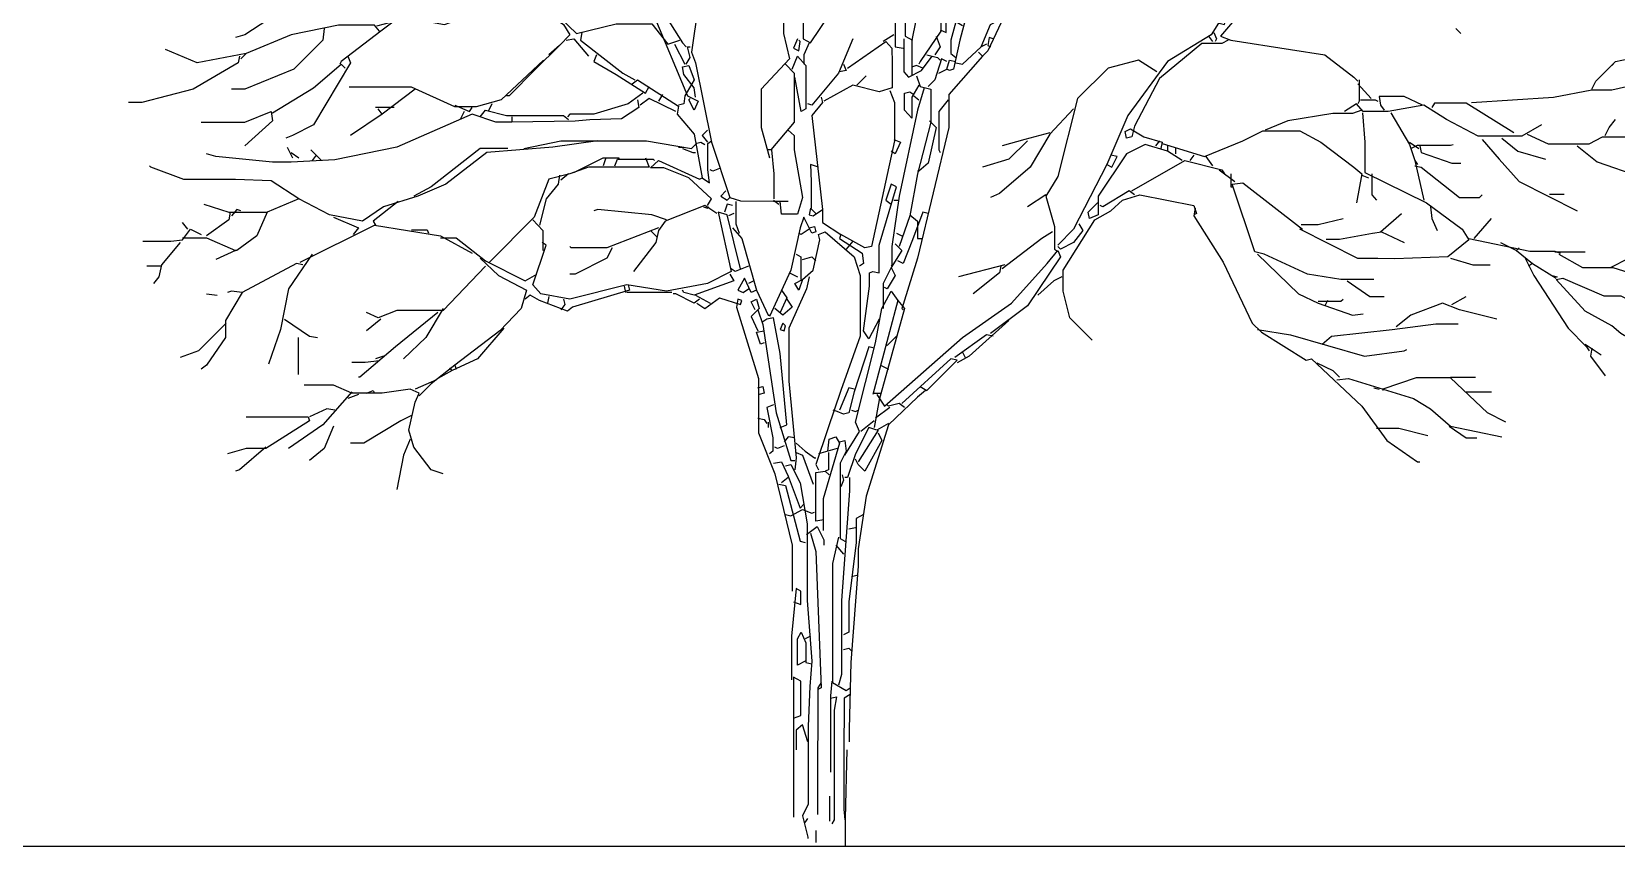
# Model space of a CAD drawing. Header units: millimetres. Extents: x -10794 to 121495, y 177957 to 264658.
# Drawn here: x 41838 to 51159, y 246877 to 251671 of the extents above; entities that cross this region are included whole.
import ezdxf

# ---------------------------------------------------------------- set-up
doc = ezdxf.new("R2010")
doc.units = ezdxf.units.MM
doc.layers.add('www.cad-blocks.net', color=7, linetype='Continuous')

# ---------------------------------------------------------------- blocks, each defined once
blk = doc.blocks.new('A$C589840F9')
at = {"linetype": 'Continuous'}
for points in [[(4774.5, 6283), (4735.6, 6259.7), (4836.7, 5925.3), (4790, 5482.1), (4720, 5147.7), (4688.9, 5000), (4681.1, 4968.9), (4700.6, 4898.9), (4700.6, 4766.7), (4743.4, 4743.4)], [(3926.9, 5730.9), (3903.5, 5684.3), (3985.2, 5272.1), (3985.2, 4782.2), (4020.2, 4634.5), (3853, 4455.7), (3853, 4230.1), (3903.5, 4051.3)], [(4315.7, 5684.3), (4486.7, 5443.2), (4517.9, 5209.9), (4642.3, 4860), (4642.3, 4704.5), (4688.9, 4696.7)], [(4961.1, 5575.4), (4883.3, 5443.2), (4836.7, 5217.7), (4739.5, 4743.4), (4739.5, 4533.4)], [(4992.2, 5590.9), (5031.1, 5489.9), (4910.5, 4891.1), (4910.5, 4797.8), (4790, 4618.9), (4782.2, 4603.4)], [(4097.9, 5451), (4101.8, 5365.4), (4101.8, 4751.1), (4144.6, 4727.8), (4253.5, 4891.1), (4315.7, 5054.4), (4300.1, 5031.1)], [(3429.2, 5357.7), (3483.6, 5202.1), (3483.6, 4945.5), (3444.8, 4673.4), (3468.1, 4611.2), (3561.4, 4144.6), (3670.3, 3818), (3732.5, 3798.6), (3926.9, 3796.6), (4012.4, 3796.6)], [(6174.1, 5209.9), (5800.9, 5147.7), (5552.1, 5031.1), (5326.6, 4976.6), (5186.6, 4681.2), (5155.5, 4650.1), (5132.2, 4673.4)], [(2371.7, 5124.4), (2480.5, 5070), (2721.6, 4828.9), (2768.3, 4782.2), (3001.5, 4840.6), (3211.5, 4840.6), (3304.8, 4720), (3374.8, 4743.4)], [(1104.2, 5023.3), (1042, 4922.2), (816.5, 4774.5), (762, 4758.9)], [(1594.1, 4828.9), (1772.9, 4875.6), (1990.7, 4836.7), (2325, 4953.3), (2566.1, 4922.2), (2690.5, 4836.7), (2729.4, 4774.5), (2667.2, 4712.3), (2527.2, 4572.3), (2371.7, 4416.8), (2356.1, 4416.8)], [(3203.7, 5007.7), (3188.2, 4968.9), (3273.7, 4914.4), (3390.3, 4727.8), (3413.7, 4704.5)], [(5264.3, 5007.7), (5248.8, 4968.9), (5062.2, 4891.1), (5023.3, 4743.4), (4984.4, 4572.3), (4961.1, 4564.5), (4945.5, 4572.3)], [(1710.7, 4867.8), (1617.4, 4797.8), (1384.1, 4618.9), (1376.3, 4603.4)], [(3219.3, 4898.9), (3421.4, 4416.8), (3483.6, 4385.7), (3460.3, 4331.2), (3429.2, 4393.4), (3437, 4401.2)], [(4906.7, 4805.6), (4941.6, 4790), (4941.6, 4867.8), (4937.8, 4875.6)], [(5038.8, 4828.9), (5000, 4852.2), (4968.9, 4743.4), (4968.9, 4665.6), (5000, 4642.3)], [(5000, 4611.2), (5038.8, 4603.4), (5147.7, 4704.5), (5202.1, 4836.7), (5248.8, 4860), (5264.3, 4852.2)], [(6547.4, 4844.5), (6578.5, 4836.7), (6586.3, 4867.8), (6562.9, 4875.6), (6500.7, 4774.5), (6244.1, 4618.9), (6010.8, 4300.1), (5886.4, 4012.4), (5917.5, 3996.9), (5948.6, 4059.1), (5909.8, 4066.9)], [(6695.1, 4930), (6555.2, 4766.7), (6617.4, 4743.4), (6967.3, 4688.9), (7169.5, 4657.8), (7340.5, 4525.6), (7363.9, 4502.3)], [(1283, 4813.3), (1275.3, 4743.4), (1104.2, 4572.3), (816.5, 4455.7), (738.7, 4455.7)], [(1609.6, 4797.8), (1578.5, 4832.8), (1368.6, 4832.8), (1088.6, 4774.5), (824.3, 4665.6), (793.1, 4634.5)], [(2799.4, 4790), (2791.6, 4743.4), (3040.4, 4549), (3110.4, 4510.1)], [(4634.5, 4774.5), (4572.3, 4735.6)], [(4883.3, 4766.7), (4906.7, 4704.5), (4875.5, 4657.8)], [(5217.7, 4751.1), (5194.4, 4758.9), (5186.6, 4712.3), (5202.1, 4704.5)], [(6485.2, 4766.7), (6508.5, 4735.6)], [(6516.3, 4790), (6531.8, 4751.1), (6524.1, 4735.6)], [(7939.3, 4813.3), (7970.4, 4782.2)], [(824.3, 4665.6), (536.5, 4611.2), (349.9, 4688.9)], [(2667.2, 4712.3), (2605, 4657.8)], [(2706, 4743.4), (2752.7, 4751.1), (2838.2, 4650.1)], [(3343.7, 4720), (3405.9, 4603.4)], [(3413.7, 4603.4), (3437, 4642.3), (3421.4, 4704.5), (3437, 4704.5)], [(4066.8, 4751.1), (4043.5, 4696.7), (4074.6, 4681.2), (4082.4, 4735.6), (4074.6, 4743.4)], [(4136.8, 4727.8), (4105.7, 4657.8), (4105.7, 4603.4)], [(4393.4, 4751.1), (4307.9, 4549), (4152.4, 4362.3), (4129.1, 4370.1)], [(4362.3, 4580.1), (4587.8, 4735.6), (4622.8, 4696.7), (4624.8, 4611.2), (4624.8, 4463.4), (4549, 4440.1), (4393.4, 4479), (4222.4, 4385.7)], [(4692.8, 4751.1), (4692.8, 4556.7), (4720, 4525.6), (4797.8, 4564.5), (4860, 4650.1)], [(5178.8, 4720), (5147.7, 4704.5)], [(6601.8, 4743.4), (6562.9, 4723.9), (6446.3, 4723.9), (6197.5, 4517.9), (6049.7, 4237.9), (6034.2, 4175.7), (6003.1, 4167.9), (5995.3, 4206.8), (6026.4, 4222.4), (6104.2, 4175.7), (6213, 4144.6), (6205.2, 4105.7)], [(785.4, 4650.1), (777.6, 4611.2), (513.2, 4455.7), (209.9, 4377.9), (132.2, 4377.9)], [(979.8, 4315.7), (1220.8, 4463.4), (1384.1, 4603.4), (1407.5, 4580.1)], [(1423, 4650.1), (1438.6, 4611.2), (1220.8, 4245.7), (1096.4, 4183.5), (1057.5, 4167.9)], [(2573.9, 4626.7), (2325, 4393.4), (2177.3, 4350.7), (2052.9, 4350.7), (1796.3, 4467.3), (1430.8, 4467.3)], [(2884.9, 4657.8), (2869.3, 4618.9), (3001.5, 4541.2), (3172.6, 4432.3), (3195.9, 4471.2)], [(3468.1, 4409), (3460.3, 4463.4), (3398.1, 4541.2), (3390.3, 4587.8), (3429.2, 4595.6), (3460.3, 4510.1), (3405.9, 4416.8), (3398.1, 4370.1), (3367, 4362.3)], [(3996.9, 4603.4), (4047.4, 4549), (4047.4, 4261.3), (3911.3, 4098), (3888, 4098)], [(4035.7, 4572.3), (4066.8, 4650.1), (4117.4, 4595.6), (4117.4, 4339), (4090.2, 4323.5), (4051.3, 4525.6)], [(4339, 4603.4), (4354.6, 4564.5), (4315.7, 4556.7)], [(5155.5, 4650.1), (4957.2, 4424.5), (4957.2, 4230.1), (4774.5, 3460.3), (4688.9, 3188.2), (4681.1, 3164.8), (4688.9, 3157.1)], [(4805.6, 4580.1), (4766.7, 4595.6), (4743.4, 4587.8)], [(4828.9, 4657.8), (4891.1, 4642.3), (4906.7, 4626.7)], [(4945.5, 4618.9), (4914.4, 4634.5), (4875.5, 4510.1), (4836.7, 4471.2)], [(4898.9, 4549), (4945.5, 4572.3), (4961.1, 4626.7), (5000, 4618.9)], [(6181.9, 4556.7), (6073.1, 4626.7), (5894.2, 4580.1), (5715.4, 4401.2), (5598.7, 3942.4), (5528.7, 3825.8), (5579.3, 3646.9), (5579.3, 3514.8), (5590.9, 3507)], [(8740.2, 4455.7), (8763.6, 4502.3), (8880.2, 4618.9), (9027.9, 4650.1)], [(8880.2, 4618.9), (8856.9, 4595.6)], [(3094.8, 4486.8), (3125.9, 4510.1), (3367, 4354.6), (3359.2, 4307.9), (3460.3, 4191.3), (3507, 3934.7), (3549.7, 3903.6), (3540, 3981.3), (3540, 4136.8), (3561.4, 4152.4)], [(4416.8, 4479), (4471.2, 4533.4)], [(4766.7, 4533.4), (4790, 4471.2), (4852.2, 4455.7), (4852.2, 4261.3), (4774.5, 3958), (4727.8, 3709.2), (4665.6, 3530.3)], [(4782.2, 4479), (4739.5, 4409), (4739.5, 4284.6), (4696.7, 4331.2), (4696.7, 4432.3), (4727.8, 4440.1), (4751.1, 4424.5)], [(7371.6, 4510.1), (7371.6, 4385.7), (7363.9, 4370.1)], [(7363.9, 4486.8), (7441.6, 4401.2)], [(8032.6, 4377.9), (8514.7, 4409), (8740.2, 4451.8), (8856.9, 4451.8), (9012.4, 4486.8), (9144.6, 4455.7)], [(3125.9, 4393.4), (3133.7, 4346.8), (3032.6, 4280.7), (2846, 4274.9), (2760.5, 4268.1), (2387.2, 4260.8), (2293.9, 4260.8), (2153.9, 4307.9), (1710.7, 4113.5), (1345.2, 4039.6), (1088.6, 4026), (979.8, 4026), (645.4, 4059.1), (591, 4074.6)], [(1819.6, 4455.7), (1625.2, 4307.9), (1601.9, 4339)], [(3157.1, 4432.3), (3071.5, 4370.1), (2869.3, 4307.9), (2729.4, 4307.9), (2713.8, 4292.4)], [(3351.5, 4323.5), (3195.9, 4401.2), (3141.5, 4362.3)], [(3273.7, 4424.5), (3250.4, 4385.7)], [(4206.8, 4409), (4214.6, 4377.9), (4152.4, 4300.1), (4214.6, 3748), (4214.6, 3670.3), (4323.5, 3600.3)], [(4611.2, 4447.9), (4638.4, 4377.9), (4638.4, 4152.4), (4502.3, 3530.3), (4463.4, 3522.5), (4323.5, 3600.3), (4315.7, 3577), (4447.9, 3491.4), (4455.6, 3429.2), (4432.3, 3413.7)], [(4813.3, 4463.4), (4774.5, 4331.2), (4665.6, 3825.8), (4622.8, 3530.3), (4622.8, 3421.4), (4618.9, 3413.7)], [(4751.1, 4416.8), (4782.2, 4393.4)], [(4953.3, 4393.4), (4898.9, 4323.5), (4898.9, 4098), (4906.7, 4082.4)], [(7379.4, 4393.4), (7465, 4393.4), (7480.5, 4385.7)], [(7744.9, 4362.3), (7636, 4412.9), (7488.3, 4412.9), (7496.1, 4362.3), (7519.4, 4331.2)], [(559.9, 4261.3), (816.5, 4261.3), (972, 4323.5), (979.8, 4269), (816.5, 4121.3)], [(1625.2, 4307.9), (1438.6, 4183.5)], [(1695.2, 4346.8), (1586.3, 4346.8)], [(2052.9, 4362.3), (2138.4, 4323.5), (2153.9, 4346.8)], [(2107.3, 4323.5), (2084, 4276.8)], [(2200.6, 4292.4), (2231.7, 4331.2), (2356.1, 4300.1), (2690.5, 4300.1), (2721.6, 4276.8)], [(2270.6, 4370.1), (2247.3, 4323.5)], [(2387.2, 4292.4), (2387.2, 4261.3)], [(5692, 4339), (5552.1, 4191.3), (5435.4, 3996.9), (5256.6, 3841.3), (5202.1, 3818)], [(7387.2, 4331.2), (7332.8, 4311.8), (7216.1, 4311.8), (6951.7, 4269), (6819.5, 4214.6)], [(7391.1, 4315.7), (7404.7, 4144.6), (7404.7, 3965.8), (7768.2, 3786.9), (7978.2, 3631.4), (8017.1, 3569.2), (7892.6, 3468.1), (7581.6, 3456.4), (7480.5, 3458.4), (7363.9, 3458.4), (7021.7, 3631.4)], [(8444.7, 4245.7), (8328.1, 4179.6), (8071.5, 4179.6), (7884.9, 4276.8), (7752.7, 4362.3), (7542.7, 4323.5), (7395, 4323.5), (7356.1, 4370.1), (7286.1, 4323.5)], [(7558.3, 4315.7), (7667.1, 4129.1), (7698.2, 4035.7), (7713.8, 4012.4)], [(8281.4, 4199), (8001.5, 4374), (7814.9, 4374), (7799.3, 4346.8)], [(3538.1, 4214.6), (3507, 4183.5), (3538.1, 4144.6)], [(4012.4, 4214.6), (4047.4, 4183.5), (4047.4, 4098), (4097.9, 3818), (4066.8, 3720.8), (3973.5, 3720.8), (3965.8, 3794.7)], [(4844.4, 4269), (4883.3, 4230.1), (4836.7, 4020.2), (4782.2, 3973.5), (4774.5, 3973.5)], [(5552.1, 4199), (5404.3, 4160.2), (5272.1, 4121.3)], [(6213, 4136.8), (6461.9, 4059.1), (6687.4, 4152.4), (6804, 4210.7), (7021.7, 4210.7), (7146.1, 4144.6), (7340.5, 3996.9), (7387.2, 3958), (7356.1, 3786.9)], [(8359.2, 4191.3), (8483.6, 4132.9), (8724.7, 4132.9), (8802.4, 4175.7), (9027.9, 4175.7), (9160.1, 4237.9)], [(8818, 4183.5), (8841.3, 4230.1), (8880.2, 4276.8)], [(2892.7, 4152.4), (2628.3, 4113.5), (2239.5, 4082.4), (1998.4, 3895.8), (1835.1, 3825.8), (1633, 3763.6), (1508.5, 3678.1), (1314.1, 3716.9), (1135.3, 3810.2), (948.7, 3732.5), (886.5, 3592.5), (769.8, 3507), (762, 3507)], [(1065.3, 4113.5), (1096.4, 4051.3)], [(2363.9, 4105.7), (2200.6, 4105.7), (1912.9, 3880.2), (1811.8, 3825.8)], [(2457.2, 4105.7), (2674.9, 4152.4), (3180.4, 4152.4), (3444.8, 4105.7), (3468.1, 4129.1)], [(3367, 4113.5), (3398.1, 4113.5)], [(3390.3, 4105.7), (3452.5, 4082.4), (3468.1, 4082.4)], [(3468.1, 4136.8), (3499.2, 4144.6), (3522.5, 4129.1)], [(4634.5, 4160.2), (4673.4, 4144.6), (4642.3, 4074.6), (4618.9, 4090.2)], [(5419.9, 4152.4), (5311, 4043.5), (5155.5, 3996.9)], [(6329.7, 4035.7), (6244.1, 4090.2), (6111.9, 4129.1), (6003.1, 4074.6), (5835.9, 3825.8), (5835.9, 3716.9), (5785.3, 3693.6), (5777.6, 3732.5), (5832, 3786.9), (5839.8, 3786.9)], [(6197.5, 4152.4), (6174.1, 4121.3)], [(6244.1, 4121.3), (6244.1, 4090.2)], [(6290.8, 4105.7), (6290.8, 4074.6)], [(7667.1, 4144.6), (7721.6, 4105.7)], [(7674.9, 4105.7), (7713.8, 4125.2), (7908.2, 4125.2), (7923.7, 4129.1)], [(7729.3, 4121.3), (7737.1, 4082.4), (7916, 4020.2), (7970.4, 4020.2)], [(8094.8, 4160.2), (8195.9, 4043.5), (8312.5, 3911.3), (8654.7, 3740.3)], [(8211.5, 4167.9), (8304.8, 4090.2), (8468.1, 4043.5)], [(8654.7, 4121.3), (8771.3, 4028), (9020.2, 3942.4), (9035.7, 3942.4)], [(1088.6, 4082.4), (1135.3, 4051.3)], [(1205.3, 4098), (1267.5, 4035.7)], [(1236.4, 4066.9), (1213.1, 4035.7)], [(3172.6, 4051.3), (3195.9, 3996.9), (2838.2, 3996.9), (2729.4, 3958), (2605, 3926.9), (2519.4, 3701.4), (2255, 3437)], [(2752.7, 3965.8), (2923.8, 4051.3), (3017.1, 4051.3), (3017.1, 4043.5)], [(2939.3, 4051.3), (2923.8, 4004.6)], [(2993.8, 4004.6), (3009.3, 4043.5), (3219.3, 4043.5), (3227, 4035.7)], [(3538.1, 3771.4), (3561.4, 3810.2), (3429.2, 3934.7), (3281.5, 3993), (3203.7, 3993), (3250.4, 4035.7), (3491.4, 3926.9), (3507, 3934.7)], [(3915.2, 4098), (3928.8, 3958), (3928.8, 3810.2)], [(4191.3, 3996.9), (4144.6, 4012.4), (4148.5, 3911.3), (4148.5, 3755.8)], [(5886.4, 4012.4), (5692, 3631.4), (5598.7, 3538.1)], [(6034.2, 3856.9), (6345.2, 4035.7), (6562.9, 3981.3), (6578.5, 3958)], [(6399.6, 4066.9), (6376.3, 4035.7)], [(6469.6, 4059.1), (6508.5, 4004.6)], [(7698.2, 4035.7), (7752.7, 3802.5)], [(1135.3, 3810.2), (972, 3915.2), (762, 3924.9), (458.8, 3924.9), (264.4, 3996.9), (256.6, 4004.6)], [(2667.2, 3950.2), (2659.4, 3895.8), (2589.4, 3810.2), (2550.5, 3654.7)], [(2721.6, 3958), (2674.9, 3919.1)], [(3608.1, 3989.1), (3569.2, 3973.5), (3553.6, 3981.3)], [(6547.4, 3981.3), (6640.7, 3911.3)], [(6617.4, 3958), (6617.4, 3880.2), (6625.1, 3880.2)], [(7387.2, 3950.2), (7426.1, 3934.7)], [(7445.5, 3958), (7445.5, 3833.6), (7472.7, 3802.5)], [(7698.2, 4004.6), (7737.1, 3996.9), (7962.6, 3818), (8079.3, 3818), (8094.8, 3833.6)], [(3646.9, 3856.9), (3615.8, 3825.8), (3654.7, 3802.5), (3670.3, 3818)], [(4549, 3102.6), (4486.7, 2986), (4455.6, 3032.6), (4490.6, 3297), (4490.6, 3374.8), (4510.1, 3382.6), (4549, 3374.8), (4549, 3538.1), (4650, 3880.2), (4618.9, 3895.8), (4587.8, 3802.5), (4618.9, 3779.1)], [(5528.7, 3833.6), (5419.9, 3763.6)], [(5800.9, 2978.2), (5668.7, 3110.4), (5629.8, 3265.9), (5629.8, 3390.3), (5816.4, 3685.8), (5909.8, 3740.3), (5979.7, 3802.5), (6080.8, 3833.6), (6399.6, 3771.4), (6415.2, 3724.7), (6399.6, 3716.9)], [(6049.7, 3833.6), (6018.6, 3856.9), (5863.1, 3763.6), (5847.5, 3771.4)], [(7457.2, 3335.9), (7262.8, 3335.9), (7068.4, 3367), (6811.8, 3483.7), (6757.3, 3499.2), (6625.1, 3895.8), (6687.4, 3903.6), (7037.3, 3631.4)], [(8491.4, 3837.5), (8576.9, 3837.5)], [(575.4, 3779.1), (723.2, 3732.5), (948.7, 3732.5)], [(730.9, 3732.5), (723.2, 3685.8), (591, 3592.5)], [(793.1, 3740.3), (769.8, 3748), (738.7, 3709.2)], [(1718.5, 3794.7), (1570.7, 3678.1), (1586.3, 3654.7)], [(3732.5, 3398.1), (3654.7, 3716.9), (3600.3, 3732.5), (3678, 3382.6), (3538.1, 3312.6), (3297, 3265.9), (3063.7, 3304.8), (2729.4, 3219.3), (2558.3, 3250.4), (2511.6, 3304.8), (2589.4, 3538.1), (2566.1, 3553.6)], [(3297, 3685.8), (3211.5, 3716.9), (2892.7, 3748), (2869.3, 3740.3)], [(3592.5, 3724.7), (3522.5, 3771.4), (3289.2, 3678.1), (3250.4, 3623.6), (3234.8, 3553.6), (3102.6, 3382.6)], [(3514.7, 3763.6), (3538.1, 3755.8), (3545.9, 3763.6)], [(3685.8, 3771.4), (3654.7, 3779.1), (3639.2, 3732.5)], [(3705.3, 3794.7), (3705.3, 3662.5), (3724.7, 3608.1)], [(3926.9, 3802.5), (3958, 3779.1)], [(4175.7, 3724.7), (4144.6, 3755.8), (4136.8, 3716.9), (4160.2, 3709.2), (4214.6, 3748)], [(4634.5, 3802.5), (4665.6, 3802.5)], [(4836.7, 3724.7), (4805.6, 3732.5), (4743.4, 3569.2), (4688.9, 3429.2), (4657.8, 3444.8)], [(6407.4, 3755.8), (6399.6, 3709.2), (6570.7, 3437), (6741.8, 3079.3), (6796.2, 3024.9), (7060.6, 2861.6), (7091.7, 2869.3), (7387.2, 2589.4), (7534.9, 2387.2), (7713.8, 2262.8), (7729.3, 2262.8)], [(7791.6, 3763.6), (7799.3, 3693.6), (7830.4, 3623.6)], [(482.1, 3631.4), (451, 3670.3)], [(1143.1, 3437), (1578.5, 3654.7), (1967.3, 3592.5), (2153.9, 3491.4)], [(1337.5, 3701.4), (1485.2, 3639.2), (1454.1, 3600.3)], [(2511.6, 3685.8), (2570, 3623.6), (2570, 3507)], [(3250.4, 3639.2), (2947.1, 3522.5), (2737.1, 3522.5), (2729.4, 3530.3)], [(3693.6, 3724.7), (3662.5, 3709.2)], [(3685.8, 3639.2), (3740.3, 3577), (3825.8, 3273.7), (3794.7, 3258.1), (3755.8, 3343.7), (3716.9, 3273.7), (3748, 3258.1), (3779.1, 3281.5)], [(4136.8, 3639.2), (4167.9, 3646.9), (4175.7, 3615.8), (4152.4, 3608.1), (4105.7, 3701.4), (4082.4, 3639.2), (4028, 3390.3), (3903.5, 3118.2)], [(4727.8, 3716.9), (4774.5, 3678.1), (4774.5, 3577), (4805.6, 3577)], [(5723.1, 3662.5), (5746.5, 3623.6), (5692, 3553.6), (5614.3, 3514.8), (5598.7, 3530.3)], [(7029.5, 3658.6), (7130.6, 3658.6), (7278.3, 3693.6)], [(7496.1, 3615.8), (7620.5, 3724.7)], [(8048.2, 3577), (8149.2, 3693.6)], [(217.7, 3561.4), (381, 3561.4), (451, 3569.2), (497.7, 3631.4), (559.9, 3600.3)], [(435.5, 3553.6), (326.6, 3421.4), (311, 3351.5), (279.9, 3312.6)], [(451, 3580.9), (591, 3580.9), (762, 3507), (645.4, 3452.5)], [(1796.3, 3627.5), (1889.6, 3627.5), (1897.3, 3608.1)], [(1967.3, 3580.9), (2060.6, 3580.9), (2231.7, 3444.8), (2465, 3328.1), (2535, 3367)], [(3203.7, 3623.6), (3242.6, 3584.7)], [(4097.9, 3335.9), (4074.6, 3273.7), (4051.3, 3312.6), (4097.9, 3335.9), (4160.2, 3390.3), (4199, 3569.2), (4191.3, 3600.3), (4230.1, 3615.8), (4401.2, 3468.1), (4436.2, 3359.2), (4436.2, 3001.5), (4323.5, 2682.7), (4245.7, 2457.2), (4175.7, 2247.3), (4191.3, 2216.2)], [(4136.8, 3631.4), (4090.2, 3600.3), (4074.6, 3608.1)], [(4393.4, 3561.4), (4354.6, 3514.8)], [(4642.3, 3545.9), (4681.1, 3507), (4618.9, 3405.9), (4572.3, 3312.6), (4572.3, 3164.8)], [(4650, 3608.1), (4681.1, 3592.5)], [(5567.6, 3615.8), (5505.4, 3577), (5272.1, 3398.1)], [(7177.2, 3573.1), (7255, 3573.1), (7449.4, 3608.1), (7503.8, 3615.8), (7636, 3553.6)], [(8017.1, 3577), (8374.8, 3503.1), (8522.5, 3503.1), (8553.6, 3491.4)], [(8203.7, 3553.6), (8297, 3507), (8312.5, 3522.5)], [(1213.1, 3483.7), (1073.1, 3281.5), (1026.4, 3040.4), (956.4, 2838.2)], [(2200.6, 3460.3), (2309.5, 3359.2), (2472.8, 3273.7), (2441.7, 3164.8), (2317.2, 3032.6), (2052.9, 2830.5), (2060.6, 2807.1)], [(2978.2, 3522.5), (2947.1, 3460.3), (2760.5, 3367), (2729.4, 3367)], [(4059.1, 3483.7), (4086.3, 3468.1), (4086.3, 3335.9)], [(4097.9, 3452.5), (4152.4, 3468.1), (4175.7, 3444.8)], [(4533.4, 2659.4), (4580.1, 2589.4), (5038.8, 2993.8), (5326.6, 3195.9), (5536.5, 3429.2), (5598.7, 3507), (5614.3, 3468.1), (5419.9, 3180.4), (5202.1, 3017.1)], [(6772.9, 3483.7), (7014, 3250.4), (7130.6, 3195.9), (7332.8, 3126), (7395, 3133.7)], [(7908.2, 3460.3), (8040.4, 3421.4), (8141.5, 3421.4)], [(8297, 3507), (8390.3, 3429.2), (8367, 3413.7)], [(8343.6, 3468.1), (8398.1, 3359.2), (8600.3, 3048.2), (8709.1, 2939.3), (8724.7, 2916)], [(8522.5, 3499.2), (8701.3, 3499.2)], [(8545.8, 3483.7), (8685.8, 3405.9), (8864.6, 3405.9), (8989.1, 3367), (9020.2, 3382.6)], [(8849.1, 3405.9), (8958, 3460.3)], [(326.6, 3413.7), (241.1, 3413.7)], [(1158.6, 3421.4), (1119.7, 3429.2), (800.9, 3258.1), (703.7, 3094.9), (703.7, 2993.8), (591, 2830.5), (559.9, 2807.1)], [(2231.7, 3413.7), (1982.9, 3153.2), (1710.7, 3153.2), (1601.9, 3110.4), (1531.9, 3141.5)], [(3670.3, 3367), (3693.6, 3328.1), (3460.3, 3242.6), (3398.1, 3258.1), (3390.3, 3273.7)], [(3779.1, 3413.7), (3701.4, 3382.6), (3678, 3398.1)], [(4020.2, 3374.8), (4066.8, 3351.5)], [(4618.9, 3405.9), (4642.3, 3359.2), (4595.6, 3281.5), (4580.1, 3289.3)], [(5287.7, 3421.4), (5015.5, 3351.5)], [(5264.3, 3413.7), (5256.6, 3374.8), (5101.1, 3250.4)], [(8390.3, 3429.2), (8530.3, 3343.7)], [(8506.9, 3359.2), (8538, 3351.5)], [(800.9, 3258.1), (738.7, 3265.9), (715.4, 3258.1)], [(3071.5, 3304.8), (3079.3, 3273.7), (2744.9, 3172.6), (2713.8, 3149.3), (2550.5, 3211.5), (2496.1, 3242.6), (2465, 3219.3)], [(3048.2, 3297), (3056, 3258.1)], [(3810.2, 3328.1), (3779.1, 3312.6)], [(3825.8, 3273.7), (3895.8, 3126), (3903.5, 3126)], [(3973.5, 3273.7), (4004.6, 3227), (3965.8, 3141.5)], [(4136.8, 3351.5), (4121.3, 3281.5), (4016.3, 3048.2), (4016.3, 2737.2), (4059.1, 2286.1), (4051.3, 2216.2)], [(4346.8, 2301.7), (4432.3, 2441.7), (4409, 2496.1), (4525.6, 2962.7), (4564.5, 3164.8), (4618.9, 3265.9), (4657.8, 3211.5), (4510.1, 2659.4)], [(5622, 3351.5), (5575.4, 3328.1), (5482.1, 3242.6)], [(7301.7, 3328.1), (7433.9, 3234.8), (7519.4, 3234.8)], [(9082.4, 2916), (8911.3, 3017.1), (8856.9, 3063.7), (8701.3, 3149.3), (8530.3, 3335.9), (8569.1, 3343.7), (8810.2, 3238.7), (8911.3, 3238.7), (9074.6, 3157.1), (9082.4, 3157.1)], [(591, 3250.4), (653.2, 3242.6)], [(2605, 3234.8), (2597.2, 3195.9)], [(2690.5, 3219.3), (2698.3, 3188.2), (2674.9, 3157.1)], [(3328.1, 3258.1), (3242.6, 3258.1), (3063.7, 3258.1)], [(3491.4, 3219.3), (3460.3, 3195.9), (3351.5, 3250.4), (3335.9, 3250.4)], [(3468.1, 3242.6), (3553.6, 3195.9)], [(3475.9, 3195.9), (3522.5, 3164.8), (3608.1, 3227), (3732.5, 3188.2), (3740.3, 3211.5), (3716.9, 3219.3), (3709.1, 3172.6), (3837.5, 2752.7), (3837.5, 2433.9), (3934.7, 2192.8), (4035.7, 1772.9), (4035.7, 1500.8)], [(3818, 3157.1), (3794.7, 3203.7), (3825.8, 3219.3), (3841.3, 3164.8), (3794.7, 3118.2), (3833.6, 3032.6)], [(4004.6, 3219.3), (4035.7, 3172.6), (3981.3, 3126), (3934.7, 3164.8)], [(4657.8, 3211.5), (4696.7, 3164.8), (4549, 2628.3), (4517.9, 2465)], [(7130.6, 3207.6), (7262.8, 3207.6), (7278.3, 3219.3)], [(7185, 3211.5), (7169.5, 3180.4)], [(8180.4, 3102.6), (7962.6, 3157.1), (7861.5, 3195.9), (7674.9, 3126), (7589.4, 3056)], [(7916, 3188.2), (8001.5, 3234.8)], [(707.6, 3079.3), (544.3, 2916), (435.5, 2877.1)], [(1049.8, 3102.6), (1197.5, 3001.5), (1244.2, 2993.8)], [(1951.8, 3141.5), (1702.9, 2939.3), (1493, 2760.5), (1485.2, 2760.5)], [(1617.4, 3102.6), (1531.9, 3032.6)], [(1982.9, 3164.8), (1881.8, 2993.8), (1749.6, 2869.3)], [(3833.6, 3157.1), (3864.7, 3071.5), (3942.4, 2550.5), (4028, 2270.6), (4051.3, 2270.6)], [(3965.8, 2465), (4004.6, 2480.5), (3965.8, 2900.5), (3926.9, 3110.4), (3888, 3102.6), (3864.7, 3087.1)], [(3981.3, 3079.3), (3965.8, 3040.4), (3989.1, 3032.6), (3996.9, 3063.7), (3981.3, 3079.3)], [(5311, 3094.9), (5077.7, 2884.9), (5007.7, 2846)], [(1131.4, 2993.8), (1131.4, 2776)], [(2340.6, 3048.2), (2185.1, 2869.3), (2037.3, 2799.4), (2021.8, 2814.9)], [(3872.4, 2962.7), (3849.1, 2954.9), (3825.8, 3024.9), (3872.4, 3032.6)], [(4650, 3001.5), (4595.6, 2947.1), (4587.8, 2954.9)], [(5217.7, 3001.5), (5178.8, 3009.3), (4992.2, 2877.1)], [(6772.9, 3040.4), (6967.3, 3009.3), (7402.7, 2884.9), (7636, 2916), (7651.6, 2923.8)], [(7153.9, 2954.9), (7208.4, 3001.5), (7566, 3040.4), (7822.7, 3075.4), (7954.8, 3075.4)], [(4517.9, 2931.6), (4486.7, 2939.3), (4401.2, 2674.9), (4370.1, 2550.5), (4339, 2542.8), (4300.1, 2558.3), (4276.8, 2566.1)], [(5038.8, 2908.2), (5054.4, 2877.1)], [(8701.3, 2954.9), (8794.7, 2892.7)], [(8740.2, 2931.6), (8732.4, 2884.9), (8818, 2768.3)], [(1609.6, 2857.7), (1524.1, 2848), (1446.3, 2848)], [(1633, 2884.9), (1586.3, 2869.3)], [(2052.9, 2830.5), (1912.9, 2721.6), (1842.9, 2651.6)], [(2037.3, 2799.4), (1951.8, 2752.7)], [(4556.7, 2830.5), (4603.4, 2807.1)], [(4790, 2706.1), (4828.9, 2682.7), (5007.7, 2861.6), (4968.9, 2869.3), (4681.1, 2605)], [(7122.8, 2846), (7216.1, 2799.4), (7255, 2760.5)], [(1982.9, 2192.8), (1912.9, 2216.2), (1811.8, 2348.4), (1780.7, 2449.4), (1819.6, 2612.7), (1842.9, 2667.2), (1788.5, 2690.5), (1625.2, 2667.2), (1446.3, 2667.2), (1337.5, 2713.8), (1166.4, 2713.8)], [(1944, 2744.9), (1819.6, 2690.5)], [(3833.6, 2698.3), (3864.7, 2706.1), (3872.4, 2667.2), (3841.3, 2659.4)], [(7239.5, 2744.9), (7309.4, 2752.7), (7690.5, 2636.1), (7791.6, 2573.9), (7908.2, 2472.8), (8211.5, 2410.6)], [(8234.8, 2496.1), (8125.9, 2550.5), (7908.2, 2756.6), (7706, 2756.6), (7511.6, 2690.5), (7511.6, 2682.7)], [(7908.2, 2760.5), (8055.9, 2760.5)], [(1446.3, 2674.9), (1275.3, 2480.5), (1073.1, 2340.6)], [(1485.2, 2659.4), (1423, 2636.1)], [(1531.9, 2667.2), (1570.7, 2682.7), (1578.5, 2667.2)], [(4401.2, 2690.5), (4370.1, 2698.3), (4315.7, 2566.1)], [(4821.1, 2682.7), (4774.5, 2643.8), (4603.4, 2480.5), (4471.2, 2060.6), (4424.5, 1749.6), (4424.5, 1648.5), (4381.8, 1080.9), (4372.1, 692.1), (4372.1, 614.3)], [(4517.9, 2667.2), (4556.7, 2667.2)], [(7457.2, 2698.3), (7488.3, 2690.5)], [(8001.5, 2674.9), (8149.2, 2674.9)], [(824.3, 2527.2), (1189.7, 2527.2), (1197.5, 2503.9), (940.9, 2340.6), (824.3, 2340.6), (715.4, 2309.5)], [(1345.2, 2566.1), (1298.6, 2573.9), (1197.5, 2527.2)], [(1796.3, 2535), (1734, 2503.9), (1516.3, 2371.7), (1438.6, 2371.7)], [(3833.6, 2519.4), (3872.4, 2511.7), (3888, 2488.3)], [(3926.9, 2597.2), (3888, 2581.6), (3923, 2402.8), (3923, 2325), (3903.5, 2309.5)], [(4385.7, 2566.1), (4409, 2558.3), (4424.5, 2566.1)], [(4611.2, 2581.6), (4525.6, 2519.4)], [(4696.7, 2581.6), (4665.6, 2605), (4603.4, 2589.4), (4595.6, 2597.2)], [(1337.5, 2472.8), (1283, 2340.6), (1197.5, 2270.6)], [(3895.8, 2496.1), (3895.8, 2465)], [(4603.4, 2488.3), (4533.4, 2449.4), (4486.7, 2465), (4409, 2309.5), (4362.3, 2169.5), (4346.8, 2169.5)], [(4541.2, 2433.9), (4564.5, 2387.2), (4463.4, 2208.4), (4424.5, 2247.3), (4409, 2278.4)], [(4541.2, 2449.4), (4424.5, 2262.8)], [(4517.9, 2503.9), (4440.1, 2441.7)], [(7472.7, 2461.1), (7604.9, 2461.1), (7776, 2418.3)], [(7900.4, 2472.8), (8001.5, 2402.8), (8063.7, 2402.8)], [(940.9, 2348.4), (785.4, 2216.2), (762, 2208.4)], [(1788.5, 2395), (1749.6, 2301.7), (1710.7, 2099.5)], [(3989.1, 2356.1), (3950.2, 2340.6), (3934.7, 2348.4)], [(4051.3, 2402.8), (4012.4, 2410.6), (3989.1, 2379.5)], [(4059.1, 2371.7), (4113.5, 2325), (4167.9, 2286.1), (4175.7, 2286.1)], [(4300.1, 2340.6), (4191.3, 2309.5)], [(4245.7, 2325), (4253.5, 2395), (4292.3, 2410.6), (4315.7, 2371.7), (4218.5, 2045.1), (4218.5, 1858.5)], [(4315.7, 2379.5), (4346.8, 2387.2), (4354.6, 2325), (4319.6, 2255), (4319.6, 1811.8), (4346.8, 1796.3), (4354.6, 1796.3)], [(3926.9, 2255), (3973.5, 2262.8), (4012.4, 2177.3), (4082.4, 1990.7), (4105.7, 2014)], [(3996.9, 2239.5), (4028, 2247.3), (4082.4, 2138.4), (4125.2, 1897.3), (4125.2, 1446.3), (4152.4, 1088.6), (4140.7, 940.9), (4131, 707.6), (4131, 248.8), (4097.9, 178.8), (4129.1, 54.4), (4129.1, 46.7)], [(4059.1, 2317.3), (4097.9, 2301.7), (4160.2, 2130.6)], [(4249.6, 2317.3), (4249.6, 2216.2), (4230.1, 2208.4)], [(4012.4, 2169.5), (3973.5, 2138.4)], [(4222.4, 1920.7), (4175.7, 1912.9), (4175.7, 2068.4), (4175.7, 2200.6), (4230.1, 2208.4), (4253.5, 2185.1)], [(4374, 2169.5), (4374, 2091.7), (4327.3, 1446.3), (4327.3, 1010.9), (4307.9, 948.7)], [(4331.2, 2185.1), (4339, 2154), (4323.5, 2115.1)], [(3958, 2130.6), (3996.9, 2122.9), (4082.4, 1796.3), (4113.5, 1788.5)], [(3996.9, 1951.8), (4028, 1944), (4097.9, 1982.9), (4152.4, 1959.6), (4167.9, 1967.3)], [(4121.3, 1835.1), (4183.5, 1881.8), (4222.4, 1804), (4222.4, 1772.9)], [(4455.6, 1951.8), (4412.9, 1928.5), (4412.9, 1788.5), (4370.1, 1438.6), (4370.1, 1259.7), (4339, 1244.2)], [(4409, 1874), (4370.1, 1866.2)], [(4144.6, 1842.9), (4175.7, 1734.1), (4206.8, 933.1), (4191.3, 925.3)], [(4307.9, 1819.6), (4272.9, 1664.1), (4272.9, 964.2), (4354.6, 917.6), (4377.9, 933.1)], [(4292.3, 1772.9), (4339, 1718.5)], [(4416.8, 1594.1), (4385.7, 1586.3)], [(4043.5, 1438.6), (4086.3, 1423), (4086.3, 1500.8), (4059.1, 1516.3), (4031.9, 1236.4), (4031.9, 979.8)], [(4113.5, 1088.6), (4066.8, 1065.3), (4066.8, 1220.8), (4090.2, 1259.7), (4117.4, 1197.5), (4117.4, 1080.9), (4152.4, 1073.1)], [(4144.6, 1236.4), (4113.5, 1220.8)], [(4339, 1158.6), (4370.1, 1166.4), (4385.7, 1150.8)], [(4043.5, 754.3), (4086.3, 769.8), (4086.3, 972), (4043.5, 995.3), (4043.5, 839.8), (4043.5, 171.1)], [(4206.8, 964.2), (4187.4, 933.1), (4185.4, 311), (4185.4, 186.6)], [(4269, 972), (4261.2, 886.5), (4261.2, 435.5)], [(4261.2, 870.9), (4296.2, 878.7), (4282.6, 800.9), (4282.6, 155.5), (4269, 132.2)], [(4377.9, 894.2), (4342.9, 870.9), (4340.9, 521), (4340.9, 217.7), (4346.8, 155.5)], [(4129.1, 614.3), (4097.9, 715.4), (4059.1, 684.3), (4059.1, 567.7)], [(4358.4, 567.7), (4348.7, 163.3), (4348.7, 0)], [(4257.4, 147.7), (4257.4, 295.5)], [(4113.5, 140), (4129.1, 163.3)], [(4175.7, 93.3), (4175.7, 23.3)]]:
    blk.add_lwpolyline(points, dxfattribs=at)
blk = doc.blocks.new('FORMAT')
at = {"layer": 'www.cad-blocks.net', "color": 155, "true_color": 0x546d8e}
blk.add_line((-3335.7, 246877.4), (121495, 246877.4), dxfattribs=at)

msp = doc.modelspace()

# ---------------------------------------------------------------- block references
msp.add_blockref('A$C589840F9', (42275.2, 246877.4))
at = {"layer": 'www.cad-blocks.net'}
msp.add_blockref('FORMAT', (0, 0), dxfattribs=at)

doc.saveas('drawing.dxf')
